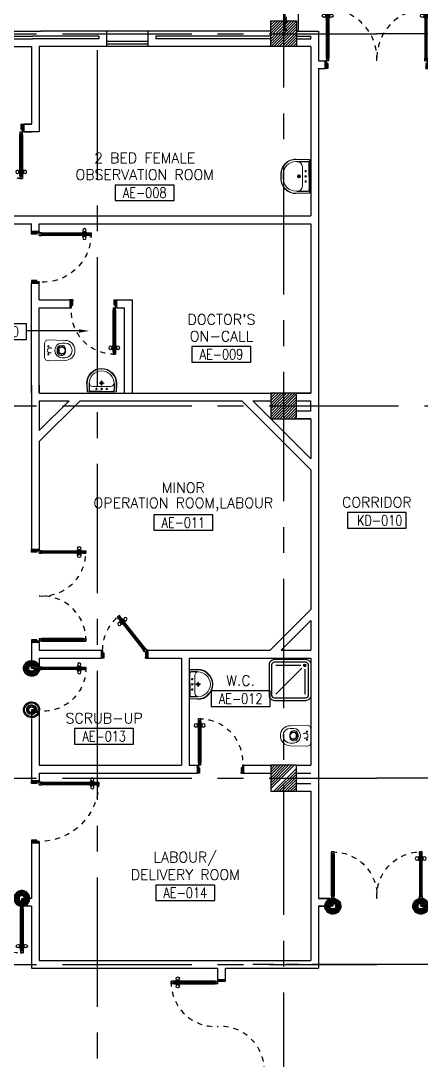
# Model space of a CAD drawing. Extents: x -0.4 to 93, y -13.2 to 77.1.
# Drawn here: x 15.55 to 23.29, y 44.72 to 64.82 of the extents above; entities that cross this region are included whole.
import ezdxf
from ezdxf.enums import TextEntityAlignment as Align

# ---------------------------------------------------------------- set-up
doc = ezdxf.new("R2010")
doc.units = 0
doc.header["$MEASUREMENT"] = 0
doc.header["$PDMODE"] = 3
doc.header["$PDSIZE"] = 0.1
for name, pattern in [('CENTER', [2, 1.25, -0.25, 0.25, -0.25]), ('CENTERX2', [4, 2.5, -0.5, 0.5, -0.5]), ('DASHED', [0.75, 0.5, -0.25]), ('HIDDEN', [0.375, 0.25, -0.125]), ('HIDDEN2', [0.1875, 0.125, -0.0625])]:
    doc.linetypes.add(name, pattern=pattern)
doc.layers.get('0').update_dxf_attribs({"linetype": 'CONTINUOUS'})
doc.layers.get('DEFPOINTS').update_dxf_attribs({"linetype": 'CONTINUOUS'})
for name, color, linetype in [('AX-DIM', 11, 'CONTINUOUS'), ('AXES', 11, 'CENTERX2'), ('AXES1', 11, 'CENTER'), ('COL', 11, 'CONTINUOUS'), ('DIM', 11, 'CONTINUOUS'), ('DOOR', 11, 'CONTINUOUS'), ('DOOR-DIM', 11, 'CONTINUOUS'), ('FIX', 11, 'CONTINUOUS'), ('HAT', 11, 'CONTINUOUS'), ('INSUL', 11, 'CONTINUOUS'), ('RM-BOX', 11, 'CONTINUOUS'), ('RM-IND', 11, 'CONTINUOUS'), ('RM-NAME', 11, 'CONTINUOUS'), ('RM-NO', 11, 'CONTINUOUS'), ('STR', 11, 'CONTINUOUS'), ('WALL', 11, 'CONTINUOUS'), ('WIN', 11, 'CONTINUOUS')]:
    doc.layers.add(name, color=color, linetype=linetype)
doc.styles.add('ROMANS', font='ROMANS.shx', dxfattribs={"width": 0.6})
doc.dimstyles.new('STANDARD in', dxfattribs={"dimtxt": 0.2, "dimasz": 0.1, "dimexe": 0.07, "dimexo": 0.05, "dimgap": 0.1, "dimtad": 1, "dimdec": 0, "dimlfac": 1000, "dimzin": 0, "dimdsep": 46, "dimtxsty": 'ROMANS', "dimblk": 'ARCHTICK', "dimcen": 0.05, "dimdle": 0.05, "dimclrd": 7, "dimclre": 7, "dimclrt": 2, "dimadec": 0, "dimazin": 0, "dimtfac": 1, "dimtdec": 0, "dimtmove": 2, "dimatfit": 3, "dimldrblk": 'ARCHTICK', "dimfxl": 0, "dimtolj": 1, "dimtzin": 0, "dimarcsym": 0})

# ---------------------------------------------------------------- blocks, each defined once
blk = doc.blocks.new('A$C272A55A0')
at = {"layer": 'DOOR', "color": 0, "linetype": 'ByBlock'}
for p, q in [((0, 900), (0, 1050)), ((50, 1050), (0, 1050)), ((50, 950), (50, 1050)), ((1750, 950), (1750, 1050)), ((1750, 1050), (1800, 1050)), ((1800, 1050), (1800, 900)), ((0, 900), (25, 900)), ((25, 950), (50, 950)), ((25, 900), (25, 950)), ((75, 900), (25, 900)), ((25, 850), (25, 900)), ((42, 850), (25, 850)), ((58, 870), (42, 870)), ((42, 870), (42, 850)), ((58, 850), (58, 870)), ((75, 850), (58, 850)), ((75, 900), (75, 850)), ((1725, 900), (1775, 900)), ((1725, 900), (1725, 850)), ((1725, 850), (1742, 850)), ((1742, 870), (1758, 870)), ((1742, 850), (1742, 870)), ((1775, 950), (1750, 950)), ((1758, 870), (1758, 850)), ((1758, 850), (1775, 850)), ((1775, 900), (1775, 950)), ((1800, 900), (1775, 900)), ((1775, 850), (1775, 900)), ((25, 50), (42, 50)), ((25, 50), (25, 0)), ((25, 0), (75, 0)), ((75, 0), (25, 0)), ((42, 50), (42, 30)), ((42, 30), (58, 30)), ((58, 50), (75, 50)), ((58, 50), (58, 30)), ((75, 50), (75, 0)), ((1718, 160), (1709, 160)), ((1709, 95), (1709, 160)), ((1718, 95), (1709, 95)), ((1725, 173), (1718, 173)), ((1718, 173), (1718, 83)), ((1718, 95), (1718, 160)), ((1725, 83), (1718, 83)), ((1742, 50), (1725, 50)), ((1725, 50), (1725, 0)), ((1775, 0), (1725, 0)), ((1725, 0), (1775, 0)), ((1742, 50), (1742, 30)), ((1758, 30), (1742, 30)), ((1775, 50), (1758, 50)), ((1758, 50), (1758, 30)), ((1775, 173), (1782, 173)), ((1775, 83), (1782, 83)), ((1775, 50), (1775, 0)), ((1782, 173), (1782, 83)), ((1782, 160), (1791, 160)), ((1782, 95), (1782, 160)), ((1782, 95), (1791, 95)), ((1791, 95), (1791, 160))]:
    blk.add_line(p, q, dxfattribs=at)
at = {"layer": 'DOOR', "color": 9, "linetype": 'ByBlock'}
for p, q in [((50, 1050), (0, 1010)), ((50, 1050), (0, 937)), ((50, 1050), (37, 950)), ((1750, 1050), (1800, 1010)), ((1750, 1050), (1800, 937)), ((1750, 1050), (1763, 950))]:
    blk.add_line(p, q, dxfattribs=at)
at = {"layer": 'DOOR', "linetype": 'ByBlock'}
for p, q in [((25, 850), (25, 50)), ((42, 850), (42, 50)), ((58, 850), (58, 50)), ((75, 50), (75, 850)), ((1725, 50), (1725, 850)), ((1742, 850), (1742, 50)), ((1758, 850), (1758, 50)), ((1775, 850), (1775, 50))]:
    blk.add_line(p, q, dxfattribs=at)
at = {"layer": 'DOOR', "color": 0, "linetype": 'ByBlock'}
for centre in [(1676, 128), (1824, 128)]:
    blk.add_circle(centre, 32.4, dxfattribs=at)
at = {"layer": 'DOOR', "color": 9, "linetype": 'ByBlock'}
for centre, radius, start, end in [((50, 1050), 54.4, 203.2074, 270), ((50, 1050), 34.4, 180, 270), ((50, 1050), 14.4, 180, 270), ((1750, 1050), 14.4, 270, 0), ((1750, 1050), 34.4, 270, 0), ((1750, 1050), 54.4, 270, 336.7926), ((50, 1050), 74.4, 227.7764, 270), ((50, 1050), 94.4, 238.0182, 270), ((50, 1050), 114, 244.0838, 257.3774), ((50, 1050), 134, 248.1598, 259.28), ((50, 1050), 154, 251.1053, 256.2858), ((1750, 1050), 74.4, 270, 312.2236), ((1750, 1050), 94.4, 270, 301.9818), ((1750, 1050), 114, 282.6226, 295.9162), ((1750, 1050), 134, 280.72, 291.8402), ((1750, 1050), 154, 283.7142, 288.8947)]:
    blk.add_arc(centre, radius, start, end, dxfattribs=at)
at = {"layer": 'DOOR', "linetype": 'HIDDEN', "ltscale": 0.5}
for centre, start, end in [((50, 851), 268.3174, 3.2965), ((1750, 851), 176.7035, 271.6826)]:
    blk.add_arc(centre, 851, start, end, dxfattribs=at)
at = {"layer": 'WALL', "linetype": 'ByBlock'}
blk.add_line((1800, 900), (1800, 1050), dxfattribs=at)
blk = doc.blocks.new('RM1')
at = {"layer": 'RM-BOX'}
blk.add_lwpolyline([(570, -200), (-570, -200), (-570, -500), (570, -500)], close=True, dxfattribs=at)
at = {"layer": 'RM-NAME', "style": 'ROMANS'}
for tag, p in [('ROOMNAME1', (0, 324)), ('ROOMNAME2', (0, 0))]:
    blk.add_attdef(tag, text='', height=200, dxfattribs=at).set_placement(p, align=Align.MIDDLE)
at = {"layer": 'RM-NO', "style": 'ROMANS', "width": 0.8}
blk.add_attdef('ROOMNO', text='', height=200, dxfattribs=at).set_placement((0, -350), align=Align.MIDDLE)
blk = doc.blocks.new('COL50')
at = {"layer": 'COL'}
blk.add_lwpolyline([(-250, 250), (-250, -250), (250, -250), (250, 250)], close=True, dxfattribs=at)
blk = doc.blocks.new('*X114')
at = {"color": 0}
for p, q in [((193089, 55150), (193540, 55601)), ((193089, 55203), (193487, 55601)), ((193089, 55256), (193434, 55601)), ((193089, 55309), (193381, 55601)), ((193089, 55362), (193328, 55601)), ((193089, 55415), (193275, 55601)), ((193089, 55468), (193222, 55601)), ((193089, 55521), (193169, 55601)), ((193089, 55574), (193116, 55601)), ((193146, 55101), (193589, 55544)), ((193199, 55101), (193589, 55491)), ((193252, 55101), (193589, 55438)), ((193305, 55101), (193589, 55385)), ((193358, 55101), (193589, 55332)), ((193411, 55101), (193589, 55278)), ((193464, 55101), (193589, 55225)), ((193517, 55101), (193589, 55172)), ((193570, 55101), (193589, 55119))]:
    blk.add_line(p, q, dxfattribs=at)
blk = doc.blocks.new('*X66')
at = {"color": 0}
for p, q in [((80579, 62336), (81044, 62801)), ((80579, 62389), (80991, 62801)), ((80579, 62442), (80938, 62801)), ((80579, 62495), (80885, 62801)), ((80579, 62548), (80832, 62801)), ((80579, 62601), (80779, 62801)), ((80579, 62654), (80726, 62801)), ((80579, 62707), (80673, 62801)), ((80579, 62760), (80620, 62801)), ((80597, 62301), (81079, 62783)), ((80650, 62301), (81079, 62730)), ((80703, 62301), (81079, 62677)), ((80756, 62301), (81079, 62624)), ((80810, 62301), (81079, 62571)), ((80863, 62301), (81079, 62518)), ((80916, 62301), (81079, 62465)), ((80969, 62301), (81079, 62412)), ((81022, 62301), (81079, 62359)), ((81075, 62301), (81079, 62306))]:
    blk.add_line(p, q, dxfattribs=at)
blk = doc.blocks.new('A$C010A25D0')
at = {"layer": 'DOOR', "color": 0, "linetype": 'ByBlock'}
for p, q in [((0, 2031), (0, 1981)), ((0, 1981), (0, 2031)), ((50, 2031), (0, 2031)), ((30, 2014), (30, 1998)), ((50, 2014), (30, 2014)), ((50, 2031), (50, 2014)), ((83, 2031), (83, 2038)), ((173, 2038), (83, 2038)), ((95, 2038), (95, 2047)), ((95, 2047), (160, 2047)), ((95, 2038), (160, 2038)), ((160, 2038), (160, 2047)), ((173, 2031), (173, 2038)), ((950, 2014), (950, 2031)), ((950, 2031), (1000, 2031)), ((970, 2014), (950, 2014)), ((970, 1998), (970, 2014)), ((1000, 2056), (1000, 2031)), ((1000, 2056), (1150, 2056)), ((1000, 1981), (1000, 2031)), ((1000, 2031), (1050, 2031)), ((1050, 2031), (1050, 2006)), ((1150, 2006), (1150, 2056)), ((50, 1981), (0, 1981)), ((50, 1998), (30, 1998)), ((50, 1998), (50, 1981)), ((83, 1981), (83, 1974)), ((173, 1974), (83, 1974)), ((95, 1974), (95, 1965)), ((95, 1974), (160, 1974)), ((95, 1965), (160, 1965)), ((160, 1974), (160, 1965)), ((173, 1981), (173, 1974)), ((950, 1981), (950, 1998)), ((950, 1998), (970, 1998)), ((1000, 1981), (950, 1981)), ((1050, 2006), (1150, 2006)), ((50, 131), (0, 131)), ((0, 131), (0, 81)), ((0, 81), (0, 131)), ((50, 81), (0, 81)), ((50, 114), (30, 114)), ((30, 98), (30, 114)), ((50, 98), (30, 98)), ((50, 114), (50, 131)), ((50, 81), (50, 98)), ((173, 138), (83, 138)), ((83, 131), (83, 138)), ((83, 81), (83, 74)), ((173, 74), (83, 74)), ((95, 147), (160, 147)), ((95, 138), (95, 147)), ((95, 138), (160, 138)), ((95, 74), (160, 74)), ((95, 74), (95, 65)), ((95, 65), (160, 65)), ((160, 138), (160, 147)), ((160, 74), (160, 65)), ((173, 131), (173, 138)), ((173, 81), (173, 74)), ((1000, 131), (950, 131)), ((950, 131), (950, 114)), ((950, 114), (970, 114)), ((970, 98), (950, 98)), ((950, 98), (950, 81)), ((950, 81), (1000, 81)), ((970, 114), (970, 98)), ((1000, 131), (1000, 81)), ((1000, 56), (1000, 81)), ((1000, 81), (1050, 81)), ((1000, 56), (1150, 56)), ((1050, 81), (1050, 106)), ((1050, 106), (1150, 106)), ((1150, 106), (1150, 56))]:
    blk.add_line(p, q, dxfattribs=at)
at = {"layer": 'DOOR', "linetype": 'ByBlock'}
for p, q in [((950, 2031), (50, 2031)), ((950, 2014), (50, 2014)), ((950, 1998), (50, 1998)), ((50, 1981), (950, 1981)), ((50, 131), (950, 131)), ((950, 114), (50, 114)), ((950, 98), (50, 98)), ((950, 81), (50, 81)), ((1150, 56), (1000, 56))]:
    blk.add_line(p, q, dxfattribs=at)
at = {"layer": 'DOOR', "color": 9, "linetype": 'ByBlock'}
for p, q in [((1150, 2006), (1037, 2056)), ((1150, 2006), (1050, 2019)), ((1150, 2006), (1110, 2056)), ((1150, 106), (1037, 56)), ((1150, 106), (1050, 93)), ((1150, 106), (1110, 56))]:
    blk.add_line(p, q, dxfattribs=at)
at = {"layer": 'DOOR', "color": 0, "linetype": 'ByBlock'}
for centre in [(128, 2079), (128, 1932), (128, 179), (128, 32)]:
    blk.add_circle(centre, 32.4, dxfattribs=at)
at = {"layer": 'DOOR', "linetype": 'HIDDEN', "ltscale": 0.5}
for centre, start, end in [((951, 2006), 178.494, 272.9568), ((951, 106), 87.0432, 181.506)]:
    blk.add_arc(centre, 951, start, end, dxfattribs=at)
at = {"layer": 'DOOR', "color": 9, "linetype": 'ByBlock'}
for centre, radius, start, end in [((1150, 2006), 154, 161.1053, 166.2858), ((1150, 2006), 134, 158.1598, 169.28), ((1150, 2006), 114, 154.0838, 167.3774), ((1150, 2006), 94.4, 148.0182, 180), ((1150, 2006), 74.4, 137.7764, 180), ((1150, 2006), 54.4, 113.2074, 180), ((1150, 2006), 34.4, 90, 180), ((1150, 2006), 14.4, 90, 180), ((1150, 106), 154, 193.7142, 198.8947), ((1150, 106), 134, 190.72, 201.8402), ((1150, 106), 114, 192.6226, 205.9162), ((1150, 106), 94.4, 180, 211.9818), ((1150, 106), 74.4, 180, 222.2236), ((1150, 106), 54.4, 180, 246.7926), ((1150, 106), 34.4, 180, 270), ((1150, 106), 14.4, 180, 270)]:
    blk.add_arc(centre, radius, start, end, dxfattribs=at)
at = {"layer": 'WALL'}
blk.add_line((1000, 56), (1150, 56), dxfattribs=at)
blk = doc.blocks.new('*X65')
at = {"color": 0}
for p, q in [((80579, 69548), (81032, 70001)), ((80579, 69601), (80979, 70001)), ((80579, 69654), (80926, 70001)), ((80579, 69707), (80873, 70001)), ((80579, 69760), (80820, 70001)), ((80579, 69814), (80767, 70001)), ((80579, 69867), (80714, 70001)), ((80579, 69920), (80661, 70001)), ((80579, 69973), (80608, 70001)), ((80585, 69501), (81079, 69995)), ((80638, 69501), (81079, 69942)), ((80691, 69501), (81079, 69889)), ((80744, 69501), (81079, 69836)), ((80797, 69501), (81079, 69783)), ((80850, 69501), (81079, 69730)), ((80903, 69501), (81079, 69677)), ((80956, 69501), (81079, 69624)), ((81009, 69501), (81079, 69571)), ((81062, 69501), (81079, 69518))]:
    blk.add_line(p, q, dxfattribs=at)
blk = doc.blocks.new('_ARCHTICK')
at = {"color": 0, "linetype": 'ByBlock', "const_width": 0.15}
blk.add_lwpolyline([(-0.5, -0.5), (0.5, 0.5)], dxfattribs=at)
blk = doc.blocks.new('*D186')
at = {"layer": 'AX-DIM', "color": 7, "lineweight": -2}
for p, q in [((6.23, 73.473), (6.23, 76.025)), ((80.92, 63.827), (80.92, 76.025)), ((6.18, 75.955), (80.97, 75.955))]:
    blk.add_line(p, q, dxfattribs=at)
at = {"layer": 'DEFPOINTS', "color": 0}
for p in [(80.92, 75.955), (6.23, 73.423), (80.92, 63.777)]:
    blk.add_point(p, dxfattribs=at)
at = {"layer": 'AX-DIM', "color": 7, "lineweight": -2, "xscale": 0.1, "yscale": 0.1, "zscale": 0.1, "rotation": 180}
blk.add_blockref('_ARCHTICK', (6.23, 75.955), dxfattribs=at)
at = {"layer": 'AX-DIM', "color": 7, "lineweight": -2, "xscale": 0.1, "yscale": 0.1, "zscale": 0.1}
blk.add_blockref('_ARCHTICK', (80.92, 75.955), dxfattribs=at)
at = {"layer": 'AX-DIM', "color": 2, "insert": (43.575, 76.155), "char_height": 0.2, "attachment_point": 5, "style": 'ROMANS'}
blk.add_mtext('\\A1;74690', dxfattribs=at)
blk = doc.blocks.new('A$C24ED45A6')
at = {"layer": 'DOOR', "color": 0, "linetype": 'ByBlock'}
for p, q in [((909, 1055), (909, 990)), ((918, 1055), (909, 1055)), ((918, 978), (918, 1068)), ((925, 1068), (918, 1068)), ((918, 1055), (918, 990)), ((925, 1100), (925, 1150)), ((925, 1150), (975, 1150)), ((975, 1150), (925, 1150)), ((942, 1100), (925, 1100)), ((942, 1100), (942, 1120)), ((958, 1120), (942, 1120)), ((958, 1100), (958, 1120)), ((975, 1100), (958, 1100)), ((975, 1100), (975, 1150)), ((975, 1068), (982, 1068)), ((982, 978), (982, 1068)), ((982, 1055), (982, 990)), ((982, 1055), (991, 1055)), ((991, 1055), (991, 990)), ((918, 990), (909, 990)), ((925, 978), (918, 978)), ((975, 978), (982, 978)), ((982, 990), (991, 990)), ((0, 0), (0, 150)), ((0, 150), (25, 150)), ((50, 0), (0, 0)), ((25, 150), (25, 100)), ((25, 100), (50, 100)), ((50, 100), (50, 0)), ((925, 150), (925, 200)), ((925, 200), (942, 200)), ((925, 150), (975, 150)), ((942, 200), (942, 180)), ((942, 180), (958, 180)), ((975, 100), (950, 100)), ((950, 100), (950, 0)), ((958, 180), (958, 200)), ((958, 200), (975, 200)), ((975, 200), (975, 150)), ((1000, 150), (975, 150)), ((975, 150), (975, 100)), ((1000, 150), (1000, 0)), ((950, 0), (1000, 0))]:
    blk.add_line(p, q, dxfattribs=at)
at = {"layer": 'DOOR', "linetype": 'ByBlock'}
for p, q in [((925, 1100), (925, 200)), ((942, 200), (942, 1100)), ((958, 200), (958, 1100)), ((975, 200), (975, 1100))]:
    blk.add_line(p, q, dxfattribs=at)
at = {"layer": 'DOOR', "color": 9, "linetype": 'ByBlock'}
for p, q in [((50, 0), (0, 114)), ((50, 0), (0, 40)), ((50, 0), (37, 100)), ((950, 0), (1000, 114)), ((950, 0), (963, 100)), ((950, 0), (1000, 40))]:
    blk.add_line(p, q, dxfattribs=at)
at = {"layer": 'DOOR', "color": 0, "linetype": 'ByBlock'}
for centre in [(876, 1023), (1024, 1023)]:
    blk.add_circle(centre, 32.4, dxfattribs=at)
at = {"layer": 'DOOR', "linetype": 'HIDDEN', "ltscale": 0.5}
blk.add_arc((950, 222), 928, 88.456, 184.4816, dxfattribs=at)
at = {"layer": 'DOOR', "color": 9, "linetype": 'ByBlock'}
for centre, radius, start, end in [((50, 0), 154, 103.7142, 108.8947), ((50, 0), 134, 100.72, 111.8402), ((50, 0), 114, 102.6226, 115.9162), ((50, 0), 94.4, 90, 121.9818), ((50, 0), 74.4, 90, 132.2236), ((50, 0), 54.4, 90, 156.7926), ((50, 0), 34.4, 90, 180), ((50, 0), 14.4, 90, 180), ((950, 0), 94.4, 58.0182, 90), ((950, 0), 74.4, 47.7764, 90), ((950, 0), 54.4, 23.2074, 90), ((950, 0), 34.4, 0, 90), ((950, 0), 14.4, 0, 90), ((950, 0), 134, 68.1598, 79.28), ((950, 0), 114, 64.0838, 77.3774), ((950, 0), 154, 71.1053, 76.2858)]:
    blk.add_arc(centre, radius, start, end, dxfattribs=at)
at = {"layer": 'WALL'}
blk.add_line((1000, 0), (1000, 150), dxfattribs=at)
blk = doc.blocks.new('DOOR90')
at = {"layer": 'DOOR', "color": 7, "linetype": 'ByBlock'}
for p, q in [((-150, 0), (0, 0)), ((-150, 0), (-150, -25)), ((0, -50), (-114, 0)), ((0, -50), (-40, 0)), ((0, -50), (0, 0)), ((-1000, -25), (-1050, -25)), ((-1050, -75), (-1050, -25)), ((-1050, -25), (-1050, -75)), ((-1000, -75), (-1050, -75)), ((-1000, -42), (-1020, -42)), ((-1020, -42), (-1020, -58)), ((-1000, -58), (-1020, -58)), ((-1000, -25), (-1000, -42)), ((-1000, -58), (-1000, -75)), ((-878, -18), (-968, -18)), ((-968, -25), (-968, -18)), ((-968, -75), (-968, -82)), ((-878, -82), (-968, -82)), ((-955, -9), (-890, -9)), ((-955, -18), (-955, -9)), ((-955, -18), (-890, -18)), ((-955, -82), (-890, -82)), ((-955, -82), (-955, -91)), ((-955, -91), (-890, -91)), ((-890, -18), (-890, -9)), ((-890, -82), (-890, -91)), ((-878, -25), (-878, -18)), ((-878, -75), (-878, -82)), ((-200, -25), (-150, -25)), ((-200, -42), (-200, -25)), ((-180, -42), (-200, -42)), ((-200, -58), (-180, -58)), ((-200, -75), (-200, -58)), ((-150, -75), (-200, -75)), ((-180, -58), (-180, -42)), ((-150, -25), (-100, -25)), ((-150, -75), (-150, -25)), ((-100, -25), (-100, -50)), ((0, -50), (-100, -37)), ((-100, -50), (0, -50)), ((-150, -875), (-100, -875)), ((-150, -900), (-150, -875)), ((-150, -900), (0, -900)), ((0, -900), (-150, -900)), ((0, -850), (-114, -900)), ((-100, -875), (-100, -850)), ((0, -850), (-100, -863)), ((-100, -850), (0, -850)), ((0, -850), (-40, -900)), ((0, -850), (0, -900))]:
    blk.add_line(p, q, dxfattribs=at)
at = {"layer": 'DOOR', "linetype": 'ByBlock'}
for p, q in [((-200, -25), (-1000, -25)), ((-200, -42), (-1000, -42)), ((-200, -58), (-1000, -58)), ((-1000, -75), (-200, -75))]:
    blk.add_line(p, q, dxfattribs=at)
at = {"layer": 'DOOR', "color": 7, "linetype": 'ByBlock'}
for centre in [(-923, 24), (-923, -124)]:
    blk.add_circle(centre, 32.4, dxfattribs=at)
for centre, radius, start, end in [((0, -50), 154, 161.1053, 166.2858), ((0, -50), 94.4, 148.0182, 180), ((0, -50), 134, 158.1598, 169.28), ((0, -50), 114, 154.0838, 167.3774), ((0, -50), 74.4, 137.7764, 180), ((0, -50), 54.4, 113.2074, 180), ((0, -50), 34.4, 90, 180), ((0, -50), 14.4, 90, 180), ((0, -850), 154, 193.7142, 198.8947), ((0, -850), 134, 190.72, 201.8402), ((0, -850), 94.4, 180, 211.9818), ((0, -850), 74.4, 180, 222.2236), ((0, -850), 54.4, 180, 246.7926), ((0, -850), 34.4, 180, 270), ((0, -850), 14.4, 180, 270)]:
    blk.add_arc(centre, radius, start, end, dxfattribs=at)
at = {"layer": 'DOOR', "linetype": 'HIDDEN', "ltscale": 0.5}
blk.add_arc((-222, -50), 828, 178.2701, 275.003, dxfattribs=at)
blk = doc.blocks.new('LAV1')
at = {"layer": 'FIX', "linetype": 'ByBlock', "ltscale": 0.3}
for p, q in [((-287, 210), (-280, 50)), ((-240, 210), (-240, 85)), ((240, 210), (240, 85)), ((287, 210), (280, 50)), ((0, 60), (-215, 60)), ((0, 60), (215, 60))]:
    blk.add_line(p, q, dxfattribs=at)
at = {"layer": 'FIX', "linetype": 'Continuous', "lineweight": 20}
for p, q in [((-280, 210), (-280, 50)), ((280, 210), (280, 50)), ((0, 50), (-280, 50)), ((0, 50), (-247, 50)), ((0, 155), (-170, 155)), ((0, 155), (170, 155)), ((0, 50), (280, 50)), ((0, 50), (247, 50))]:
    blk.add_line(p, q, dxfattribs=at)
at = {"layer": 'FIX', "linetype": 'DASHED', "lineweight": 20, "ltscale": 0.05}
for p, q in [((50, 220), (-50, 220)), ((0, 170), (0, 270)), ((0, 170), (0, 270))]:
    blk.add_line(p, q, dxfattribs=at)
at = {"layer": 'FIX', "lineweight": 20}
for p, q in [((16, 107), (-15, 107)), ((0, 92), (0, 123))]:
    blk.add_line(p, q, dxfattribs=at)
for centre, radius in [((0, 220), 29.5), ((0, 220), 22.5), ((0, 107), 15.5)]:
    blk.add_circle(centre, radius, dxfattribs=at)
at = {"layer": 'FIX', "linetype": 'HIDDEN', "lineweight": 20, "ltscale": 0.05}
for centre in [(-100, 107), (100, 107)]:
    blk.add_circle(centre, 12.4, dxfattribs=at)
at = {"layer": 'FIX', "linetype": 'ByBlock', "ltscale": 0.3}
for centre, radius, start, end in [((5, 212), 292, 90.9964, 180.3903), ((-5, 212), 292, 359.6097, 89.0036), ((-215, 85), 25, 180, 270), ((215, 85), 25, 270, 0)]:
    blk.add_arc(centre, radius, start, end, dxfattribs=at)
at = {"layer": 'FIX', "linetype": 'Continuous', "lineweight": 20}
for centre, radius, start, end in [((5, 212), 285, 91.0202, 180.4), ((5, 212), 245, 91.1813, 180.4657), ((-5, 212), 285, 359.6, 88.9798), ((-5, 212), 245, 359.5343, 88.8187), ((-170, 225), 70, 180, 270), ((170, 225), 70, 270, 0)]:
    blk.add_arc(centre, radius, start, end, dxfattribs=at)
blk = doc.blocks.new('WC1')
at = {"layer": 'FIX', "lineweight": 20}
for p, q in [((35, 204), (-293, 194)), ((-482, 5), (-482, -5)), ((-429, 5), (-429, -5)), ((-289, 24), (-295, 0)), ((-295, 0), (-289, -24)), ((-230, 141), (-293, 141)), ((-150, 76), (-245, 60)), ((-94, 5), (-94, -5)), ((108, 0), (108, 131)), ((108, -131), (108, 0)), ((-293, -141), (-230, -141)), ((-293, -194), (35, -204)), ((-245, -60), (-150, -76)), ((32, -204), (35, -204))]:
    blk.add_line(p, q, dxfattribs=at)
at = {"layer": 'FIX', "linetype": 'Continuous', "lineweight": 20}
blk.add_line((-175, -47), (-175, 45), dxfattribs=at)
at = {"layer": 'FIX', "linetype": 'HIDDEN2', "lineweight": 20, "ltscale": 0.3}
blk.add_circle((0, 0), 49.8, dxfattribs=at)
at = {"layer": 'FIX', "linetype": 'HIDDEN', "lineweight": 20, "ltscale": 0.05}
for centre in [(32, 78), (32, -77)]:
    blk.add_circle(centre, 11.6, dxfattribs=at)
at = {"layer": 'FIX', "lineweight": 20}
for centre, radius, start, end in [((35, 131), 73, 360, 90), ((-293, 5), 189, 90, 180), ((-293, 5), 136, 90, 180), ((-228, -7), 68.2, 128.9242, 152.8468), ((-219, -18), 82, 108.496, 128.9242), ((-230, 5), 136, 360, 90), ((-293, -5), 189, 180, 270), ((-293, -5), 136, 180, 270), ((-228, 7), 68.2, 207.1532, 231.0758), ((-219, 18), 82, 231.0758, 251.504), ((-230, -5), 136, 270, 0), ((35, -131), 73, 270, 0)]:
    blk.add_arc(centre, radius, start, end, dxfattribs=at)
at = {"layer": 'FIX', "linetype": 'Continuous', "lineweight": 20}
for centre, start, end in [((-198, 46), 357.6662, 91.6121), ((-197, -46), 268.3879, 2.3338)]:
    blk.add_arc(centre, 22.3, start, end, dxfattribs=at)
blk = doc.blocks.new('LAV-003')
at = {"layer": 'FIX', "linetype": 'ByBlock'}
blk.add_line((-328, -25), (328, -25), dxfattribs=at)
at = {"layer": 'FIX', "linetype": 'Continuous', "lineweight": 20}
for p, q in [((-328, -285), (-328, -25)), ((0, -165), (-187, -165)), ((0, -165), (187, -165)), ((328, -285), (328, -25)), ((-288, -285), (-288, -265)), ((287, -285), (287, -265)), ((0, -535), (-38, -535)), ((0, -575), (-38, -575)), ((0, -535), (38, -535)), ((0, -575), (38, -575))]:
    blk.add_line(p, q, dxfattribs=at)
at = {"layer": 'FIX', "linetype": 'ByBlock', "ltscale": 0.3}
for p, q in [((-288, -265), (-288, -60)), ((0, -35), (-262, -35)), ((0, -35), (262, -35)), ((287, -265), (287, -60))]:
    blk.add_line(p, q, dxfattribs=at)
at = {"layer": 'FIX', "lineweight": 20}
for p, q in [((-16, -101), (15, -101)), ((0, -85), (0, -116))]:
    blk.add_line(p, q, dxfattribs=at)
at = {"layer": 'FIX', "linetype": 'DASHED', "lineweight": 20, "ltscale": 0.04}
for p, q in [((0, -194), (0, -266)), ((-36, -230), (37, -230))]:
    blk.add_line(p, q, dxfattribs=at)
at = {"layer": 'FIX', "linetype": 'Continuous', "lineweight": 20}
blk.add_lwpolyline([(295, -25), (0, -25), (-328, -25), (-334, -285, 0.414214), (-38, -582), (0, -582), (38, -582, 0.414214), (334, -285), (328, -25), (0, -25)], format="xyb", dxfattribs=at)
at = {"layer": 'FIX', "linetype": 'HIDDEN', "lineweight": 20, "ltscale": 0.05}
for centre in [(-100, -101), (100, -101)]:
    blk.add_circle(centre, 12.4, dxfattribs=at)
at = {"layer": 'FIX', "lineweight": 20}
for centre, radius in [((0, -230), 29.5), ((0, -101), 15.5), ((0, -230), 22.5)]:
    blk.add_circle(centre, radius, dxfattribs=at)
at = {"layer": 'FIX', "linetype": 'ByBlock', "ltscale": 0.3}
for centre, start, end in [((-262, -60), 90, 180), ((262, -60), 0, 90)]:
    blk.add_arc(centre, 25, start, end, dxfattribs=at)
at = {"layer": 'FIX', "linetype": 'Continuous', "lineweight": 20}
for centre, radius, start, end in [((-187, -265), 100, 90, 180), ((187, -265), 100, 0, 90), ((-38, -285), 290, 180, 270), ((-38, -285), 250, 180, 270), ((38, -285), 290, 270, 0), ((38, -285), 250, 270, 0)]:
    blk.add_arc(centre, radius, start, end, dxfattribs=at)
blk = doc.blocks.new('DOOR100')
at = {"layer": 'DOOR', "color": 7, "linetype": 'ByBlock'}
for p, q in [((-82, 1128), (-82, 1218)), ((-75, 1218), (-82, 1218)), ((-75, 1250), (-75, 1300)), ((-75, 1300), (-25, 1300)), ((-25, 1300), (-75, 1300)), ((-58, 1250), (-75, 1250)), ((-58, 1250), (-58, 1270)), ((-42, 1270), (-58, 1270)), ((-42, 1250), (-42, 1270)), ((-25, 1250), (-42, 1250)), ((-25, 1250), (-25, 1300)), ((-25, 1218), (-18, 1218)), ((-18, 1128), (-18, 1218)), ((-91, 1205), (-91, 1140)), ((-82, 1205), (-91, 1205)), ((-82, 1140), (-91, 1140)), ((-82, 1205), (-82, 1140)), ((-75, 1128), (-82, 1128)), ((-25, 1128), (-18, 1128)), ((-18, 1205), (-18, 1140)), ((-18, 1205), (-9, 1205)), ((-18, 1140), (-9, 1140)), ((-9, 1205), (-9, 1140)), ((-1200, 0), (-1200, 150)), ((-1200, 150), (-1175, 150)), ((-1200, 150), (-1200, 0)), ((-1150, 0), (-1200, 114)), ((-1150, 0), (-1200, 40)), ((-1150, 0), (-1200, 0)), ((-1175, 150), (-1175, 100)), ((-1175, 100), (-1150, 100)), ((-1150, 0), (-1163, 100)), ((-1150, 100), (-1150, 0)), ((-75, 200), (-58, 200)), ((-75, 150), (-75, 200)), ((-75, 150), (-25, 150)), ((-58, 200), (-58, 180)), ((-58, 180), (-42, 180)), ((-50, 0), (0, 114)), ((-50, 100), (-50, 0)), ((-50, 0), (-37, 100)), ((-25, 100), (-50, 100)), ((-50, 0), (0, 40)), ((-50, 0), (0, 0)), ((-42, 200), (-25, 200)), ((-42, 180), (-42, 200)), ((-25, 200), (-25, 150)), ((0, 150), (-25, 150)), ((-25, 150), (-25, 100)), ((0, 0), (0, 150)), ((0, 150), (0, 0))]:
    blk.add_line(p, q, dxfattribs=at)
at = {"layer": 'DOOR', "linetype": 'ByBlock'}
for p, q in [((-75, 1250), (-75, 200)), ((-58, 200), (-58, 1250)), ((-42, 200), (-42, 1250)), ((-25, 200), (-25, 1250))]:
    blk.add_line(p, q, dxfattribs=at)
at = {"layer": 'DOOR', "color": 7, "linetype": 'ByBlock'}
for centre in [(-124, 1173), (24, 1173)]:
    blk.add_circle(centre, 32.4, dxfattribs=at)
at = {"layer": 'DOOR', "linetype": 'HIDDEN', "ltscale": 0.5}
blk.add_arc((-25, 150), 1150, 90, 180, dxfattribs=at)
at = {"layer": 'DOOR', "color": 7, "linetype": 'ByBlock'}
for centre, radius, start, end in [((-1150, 0), 154, 103.7142, 108.8947), ((-1150, 0), 134, 100.72, 111.8402), ((-1150, 0), 94.4, 90, 121.9818), ((-1150, 0), 74.4, 90, 132.2236), ((-1150, 0), 54.4, 90, 156.7926), ((-1150, 0), 34.4, 90, 180), ((-1150, 0), 14.4, 90, 180), ((-50, 0), 94.4, 58.0182, 90), ((-50, 0), 74.4, 47.7764, 90), ((-50, 0), 54.4, 23.2074, 90), ((-50, 0), 34.4, 0, 90), ((-50, 0), 14.4, 0, 90), ((-50, 0), 134, 68.1598, 79.28), ((-50, 0), 114, 64.0838, 77.3774), ((-50, 0), 154, 71.1053, 76.2858)]:
    blk.add_arc(centre, radius, start, end, dxfattribs=at)
blk = doc.blocks.new('DOOR90C')
at = {"layer": 'DOOR', "color": 7, "linetype": 'ByBlock'}
for p, q in [((150, 900), (0, 900)), ((0, 900), (0, 875)), ((0, 875), (50, 875)), ((150, 850), (36, 900)), ((50, 875), (50, 850)), ((150, 850), (50, 863)), ((50, 850), (150, 850)), ((150, 850), (110, 900)), ((150, 850), (150, 900)), ((-641, 591), (-672, 552)), ((-672, 552), (-641, 591)), ((-633, 521), (-672, 552)), ((-602, 560), (-641, 591)), ((-638, 546), (-628, 559)), ((-622, 534), (-638, 546)), ((-633, 521), (-622, 534)), ((-613, 547), (-628, 559)), ((-613, 547), (-602, 560)), ((-607, 501), (-612, 495)), ((-541, 440), (-612, 495)), ((-602, 487), (-607, 480)), ((-607, 480), (-556, 440)), ((-602, 487), (-551, 447)), ((-577, 540), (-572, 546)), ((-501, 490), (-572, 546)), ((-562, 538), (-557, 545)), ((-562, 538), (-511, 498)), ((-557, 545), (-506, 505)), ((-551, 447), (-556, 440)), ((-537, 445), (-541, 440)), ((-511, 498), (-506, 505)), ((-506, 485), (-501, 490)), ((-29, 69), (-39, 56)), ((-39, 56), (0, 25)), ((-13, 57), (-29, 69)), ((-9, 95), (-19, 82)), ((-19, 82), (-3, 69)), ((-3, 69), (-13, 57)), ((31, 64), (-9, 95)), ((31, 64), (0, 25)), ((0, 0), (0, 25)), ((0, 25), (50, 25)), ((150, 50), (36, 0)), ((50, 50), (150, 50)), ((150, 50), (50, 37)), ((50, 25), (50, 50)), ((150, 50), (110, 0)), ((150, 50), (150, 0))]:
    blk.add_line(p, q, dxfattribs=at)
at = {"layer": 'DOOR', "linetype": 'ByBlock'}
for p, q in [((-641, 591), (-9, 95)), ((-39, 56), (-633, 521)), ((-29, 69), (-622, 534)), ((-19, 82), (-613, 547))]:
    blk.add_line(p, q, dxfattribs=at)
at = {"layer": 'DOOR', "color": 7, "linetype": 'ByBlock'}
for centre in [(-602, 435), (-511, 551)]:
    blk.add_circle(centre, 32.4, dxfattribs=at)
at = {"layer": 'DOOR', "linetype": 'HIDDEN', "ltscale": 0.5}
blk.add_arc((2, 7), 868, 90.1618, 137.7823, dxfattribs=at)
at = {"layer": 'DOOR', "color": 7, "linetype": 'ByBlock'}
for centre, radius, start, end in [((150, 850), 154, 161.1053, 166.2858), ((150, 850), 134, 158.1598, 169.28), ((150, 850), 94.4, 148.0182, 180), ((150, 850), 74.4, 137.7764, 180), ((150, 850), 54.4, 113.2074, 180), ((150, 850), 34.4, 90, 180), ((150, 850), 14.4, 90, 180), ((150, 50), 134, 190.72, 201.8402), ((150, 50), 114, 192.6226, 205.9162), ((150, 50), 94.4, 180, 211.9818), ((150, 50), 74.4, 180, 222.2236), ((150, 50), 54.4, 180, 246.7926), ((150, 50), 34.4, 180, 270), ((150, 50), 14.4, 180, 270)]:
    blk.add_arc(centre, radius, start, end, dxfattribs=at)
blk = doc.blocks.new('fe-door')
at = {"layer": 'DOOR', "color": 0, "linetype": 'ByBlock'}
for p, q in [((-900, 1775), (-900, 1725)), ((-900, 1725), (-900, 1775)), ((-850, 1775), (-900, 1775)), ((-850, 1725), (-900, 1725)), ((-870, 1758), (-870, 1742)), ((-850, 1758), (-870, 1758)), ((-850, 1742), (-870, 1742)), ((-850, 1775), (-850, 1758)), ((-850, 1742), (-850, 1725)), ((-818, 1775), (-818, 1782)), ((-728, 1782), (-818, 1782)), ((-818, 1725), (-818, 1718)), ((-728, 1718), (-818, 1718)), ((-805, 1782), (-805, 1791)), ((-805, 1791), (-740, 1791)), ((-805, 1782), (-740, 1782)), ((-805, 1718), (-805, 1709)), ((-805, 1718), (-740, 1718)), ((-805, 1709), (-740, 1709)), ((-740, 1782), (-740, 1791)), ((-740, 1718), (-740, 1709)), ((-728, 1775), (-728, 1782)), ((-728, 1725), (-728, 1718)), ((-50, 1758), (-50, 1775)), ((-50, 1775), (0, 1775)), ((-30, 1758), (-50, 1758)), ((-50, 1725), (-50, 1742)), ((-50, 1742), (-30, 1742)), ((0, 1725), (-50, 1725)), ((-30, 1742), (-30, 1758)), ((150, 1800), (0, 1800)), ((0, 1800), (0, 1775)), ((0, 1725), (0, 1775)), ((0, 1775), (150, 1775)), ((150, 1775), (150, 1800)), ((0, 75), (0, 25)), ((0, 75), (50, 75)), ((0, 0), (0, 25)), ((0, 25), (50, 25)), ((150, 25), (0, 25)), ((0, 0), (150, 0)), ((30, 58), (30, 42)), ((50, 58), (30, 58)), ((30, 42), (50, 42)), ((50, 75), (50, 58)), ((50, 42), (50, 25)), ((150, 25), (150, 0)), ((850, 58), (850, 75)), ((850, 75), (900, 75)), ((850, 58), (870, 58)), ((850, 25), (850, 42)), ((850, 42), (870, 42)), ((850, 25), (900, 25)), ((870, 42), (870, 58)), ((900, 25), (900, 75)), ((900, 75), (900, 25))]:
    blk.add_line(p, q, dxfattribs=at)
at = {"layer": 'DOOR', "linetype": 'ByBlock'}
for p, q in [((-50, 1775), (-850, 1775)), ((-50, 1758), (-850, 1758)), ((-50, 1742), (-850, 1742)), ((-850, 1725), (-50, 1725)), ((850, 75), (50, 75)), ((50, 58), (850, 58)), ((50, 42), (850, 42)), ((50, 25), (850, 25))]:
    blk.add_line(p, q, dxfattribs=at)
at = {"layer": 'DOOR', "color": 0, "linetype": 'ByBlock'}
for centre in [(-773, 1824), (-773, 1676)]:
    blk.add_circle(centre, 32.4, dxfattribs=at)
at = {"layer": 'DOOR', "linetype": 'HIDDEN', "ltscale": 0.5}
for centre, start, end in [((-49, 1750), 178.3174, 273.2965), ((49, 50), 358.3174, 93.2965)]:
    blk.add_arc(centre, 851, start, end, dxfattribs=at)
at = {"layer": 'WALL'}
for p, q in [((0, 1800), (150, 1800)), ((0, 0), (150, 0))]:
    blk.add_line(p, q, dxfattribs=at)
at = {"layer": 'WALL', "linetype": 'ByBlock'}
blk.add_line((0, 1800), (150, 1800), dxfattribs=at)

msp = doc.modelspace()

# ---------------------------------------------------------------- linework, layer by layer
at = {"layer": 'AXES'}
for p, q in [((20.6295, -12.4715), (20.6295, 76.4248)), ((0.35, 64.57), (22.4295, 64.57)), ((92.2523, 64.57), (22.4295, 64.57)), ((17.0295, 5.75), (17.0295, 64.32)), ((0.35, 57.37), (92.2481, 57.37)), ((0.35, 50.17), (22.4295, 50.17)), ((92.2523, 50.17), (22.4295, 50.17)), ((0.35, 46.57), (22.4295, 46.57)), ((80.6695, 46.57), (22.4295, 46.57))]:
    msp.add_line(p, q, dxfattribs=at)
at = {"layer": 'AXES1'}
msp.add_line((22.4295, 46.57), (20.0295, 46.57), dxfattribs=at)
at = {"layer": 'COL'}
for p, q in [((20.3795, 57.62), (20.3795, 57.12)), ((20.8795, 57.62), (20.3795, 57.62)), ((20.8795, 57.12), (20.8795, 57.62)), ((20.3795, 57.12), (20.8795, 57.12))]:
    msp.add_line(p, q, dxfattribs=at)
msp.add_lwpolyline([(20.3795, 64.32), (20.3795, 64.82), (20.8795, 64.82), (20.8795, 64.32)], close=True, dxfattribs=at)
at = {"layer": 'FIX'}
for p, q in [((20.9599, 52.3523), (20.4775, 52.3523)), ((20.9818, 52.2993), (20.4775, 51.795)), ((21.0349, 52.2773), (21.0349, 51.795))]:
    msp.add_line(p, q, dxfattribs=at)
for points in [[(21.0525, 51.67), (20.4525, 51.67, -0.4142136), (20.3525, 51.77), (20.3525, 52.37, -0.4142136), (20.4525, 52.47), (21.0525, 52.47, -0.4142136), (21.1525, 52.37), (21.1525, 51.77, -0.4142136)], [(21.0525, 51.72), (20.4525, 51.72, -0.4142136), (20.4025, 51.77), (20.4025, 52.37, -0.4142136), (20.4525, 52.42), (21.0525, 52.42, -0.4142136), (21.1025, 52.37), (21.1025, 51.77, -0.4142136)]]:
    msp.add_lwpolyline(points, format="xyb", close=True, dxfattribs=at)
for radius in [0.025, 0.015]:
    msp.add_circle((21.0349, 52.3523), radius, dxfattribs=at)
at = {"layer": 'INSUL'}
for p, q in [((13.6795, 64.52), (15.7795, 64.52)), ((13.6795, 64.47), (15.7795, 64.47)), ((17.0545, 64.52), (15.7795, 64.52)), ((17.0545, 64.47), (15.7795, 64.47)), ((17.0545, 64.52), (17.0545, 64.47)), ((20.3795, 64.52), (18.1545, 64.52)), ((18.1545, 64.52), (18.1545, 64.47)), ((20.3795, 64.47), (18.1545, 64.47)), ((20.8795, 64.52), (21.1545, 64.52)), ((20.8795, 64.52), (21.1545, 64.52)), ((20.8795, 64.52), (21.1545, 64.52)), ((20.8795, 64.47), (21.1545, 64.47)), ((20.8795, 64.47), (21.1545, 64.47)), ((20.8795, 64.47), (21.1545, 64.47)), ((21.1545, 64.47), (21.1545, 64.52)), ((21.1545, 64.47), (21.1545, 64.52)), ((21.1545, 64.47), (21.1545, 64.52)), ((21.1545, 64.47), (21.1545, 64.52))]:
    msp.add_line(p, q, dxfattribs=at)
at = {"layer": 'RM-IND'}
msp.add_line((16.6716, 58.8213), (15.6567, 58.8213), dxfattribs=at)
msp.add_solid([(16.6716, 58.788), (16.6716, 58.8547), (16.8716, 58.8213)], dxfattribs=at)
at = {"layer": 'STR'}
for p, q in [((20.6495, 67.84), (20.6495, 64.62)), ((20.9095, 67.84), (20.9095, 64.62))]:
    msp.add_line(p, q, dxfattribs=at)
at = {"layer": 'STR', "linetype": 'HIDDEN2'}
msp.add_line((20.6795, 67.82), (20.6795, 64.62), dxfattribs=at)
at = {"layer": 'WALL'}
for p, q in [((13.6795, 64.62), (15.9295, 64.62)), ((17.2045, 64.62), (15.9295, 64.62)), ((17.2045, 64.62), (17.2045, 64.32)), ((17.2045, 64.62), (17.2045, 64.32)), ((20.3795, 64.62), (18.0045, 64.62)), ((18.0045, 64.62), (18.0045, 64.32)), ((18.0045, 64.62), (18.0045, 64.32)), ((20.8795, 64.62), (21.3045, 64.62)), ((20.8795, 64.62), (21.3045, 64.62)), ((20.8795, 64.62), (21.3045, 64.62)), ((21.3045, 64.62), (21.3045, 64.045)), ((21.3045, 64.62), (21.3045, 64.045)), ((13.6795, 64.32), (15.7545, 64.32)), ((15.7545, 64.32), (15.7545, 62.82)), ((17.2045, 64.32), (15.9045, 64.32)), ((15.9045, 64.32), (15.9045, 62.67)), ((20.3795, 64.32), (18.0045, 64.32)), ((21.1545, 64.32), (20.8795, 64.32)), ((21.1545, 64.32), (20.8795, 64.32)), ((21.1545, 64.32), (20.8795, 64.32)), ((21.1545, 64.32), (21.1545, 61.045)), ((21.1545, 64.32), (21.1545, 61.045)), ((21.1545, 64.32), (21.1545, 61.045)), ((21.3045, 64.045), (21.4295, 64.045)), ((21.3045, 64.045), (21.4295, 64.045)), ((21.3045, 64.045), (21.4295, 64.045)), ((21.4295, 64.045), (21.4295, 63.895)), ((21.4295, 64.045), (21.4295, 63.895)), ((21.4295, 64.045), (21.4295, 63.895)), ((21.4295, 64.045), (21.4295, 63.895)), ((21.3045, 63.895), (21.3045, 47.845)), ((21.3045, 63.895), (21.3045, 47.845)), ((21.3045, 63.895), (21.4295, 63.895)), ((21.3045, 63.895), (21.4295, 63.895)), ((21.3045, 63.895), (21.3045, 47.845)), ((21.3045, 63.895), (21.4295, 63.895)), ((21.3045, 63.5391), (21.3045, 47.845)), ((15.7545, 62.82), (15.6045, 62.82)), ((15.6045, 62.82), (15.7545, 62.82)), ((15.6045, 62.82), (15.6045, 62.67)), ((15.6045, 62.82), (15.6045, 62.67)), ((15.9045, 62.67), (15.6045, 62.67)), ((15.6045, 62.67), (15.7545, 62.67)), ((15.0295, 61.045), (21.1545, 61.045)), ((20.0295, 61.045), (21.1545, 61.045)), ((15.0295, 60.895), (15.7545, 60.895)), ((15.7545, 60.7441), (15.7545, 60.895)), ((15.9045, 60.7441), (15.7545, 60.7441)), ((15.9045, 60.895), (21.1545, 60.895)), ((15.9045, 60.7441), (15.9045, 60.895)), ((21.1545, 60.895), (21.1545, 57.62)), ((21.1545, 60.895), (21.1545, 57.62)), ((21.1545, 60.895), (21.1545, 57.62)), ((21.1545, 60.895), (21.1545, 57.62)), ((15.7545, 57.62), (15.7545, 59.7441)), ((15.9045, 59.7441), (15.7545, 59.7441)), ((15.9045, 59.42), (15.9045, 59.7441)), ((15.9045, 59.42), (16.5045, 59.42)), ((16.5045, 59.27), (16.5045, 59.42)), ((17.4045, 59.42), (17.7045, 59.42)), ((17.4045, 59.27), (17.4045, 59.42)), ((17.7045, 57.62), (17.7045, 59.42)), ((17.7045, 59.12), (17.7045, 59.42)), ((15.9045, 57.62), (15.9045, 59.27)), ((15.9045, 59.27), (16.5045, 59.27)), ((17.4045, 59.27), (17.5545, 59.27)), ((17.5545, 57.62), (17.5545, 59.27)), ((17.5545, 59.12), (17.5545, 59.27)), ((15.7545, 57.7709), (15.7545, 54.595)), ((15.9045, 57.7709), (15.9045, 57.62)), ((15.9045, 57.62), (20.3795, 57.62)), ((20.8795, 57.62), (21.1545, 57.62)), ((21.1545, 57.62), (20.8795, 57.62)), ((20.8795, 57.62), (21.1545, 57.62)), ((21.1545, 57.62), (20.8795, 57.62)), ((15.9045, 56.6821), (16.6924, 57.47)), ((15.9045, 57.47), (16.4803, 57.47)), ((15.9045, 57.47), (15.9045, 56.8943)), ((15.9045, 56.8943), (16.4803, 57.47)), ((16.6924, 57.47), (19.8174, 57.47)), ((21.1545, 56.1329), (19.8174, 57.47)), ((21.1545, 56.345), (20.0295, 57.47)), ((20.0295, 57.47), (20.3795, 57.47)), ((20.8795, 57.47), (21.1545, 57.47)), ((21.1545, 57.27), (21.1545, 57.47)), ((21.1545, 57.27), (20.8795, 57.27)), ((20.8795, 57.12), (21.1545, 57.12)), ((21.1545, 57.12), (20.8795, 57.12)), ((20.8795, 57.12), (21.1545, 57.12)), ((21.1545, 57.12), (20.8795, 57.12)), ((21.1545, 57.12), (21.1545, 56.345)), ((15.9045, 56.6821), (15.9045, 54.595)), ((21.1545, 56.1329), (21.1545, 53.4329)), ((15.9045, 54.595), (15.7545, 54.595)), ((21.1545, 53.4329), (20.3667, 52.645)), ((21.1545, 53.2207), (20.5788, 52.645)), ((21.1545, 53.2207), (21.1545, 52.645)), ((15.7545, 52.795), (15.7545, 52.345)), ((15.9045, 52.795), (15.7545, 52.795)), ((15.9045, 52.795), (15.9045, 52.645)), ((15.9045, 52.645), (17.1045, 52.645)), ((15.9045, 52.495), (17.1045, 52.495)), ((15.9045, 52.495), (15.9045, 52.345)), ((17.1045, 52.645), (17.1045, 52.495)), ((18.0045, 52.645), (20.3667, 52.645)), ((18.0045, 52.645), (18.0045, 52.495)), ((18.0045, 52.495), (18.6545, 52.495)), ((18.6545, 52.495), (18.6545, 50.42)), ((18.8045, 52.495), (18.8045, 50.42)), ((18.8045, 52.495), (21.1545, 52.495)), ((20.5788, 52.645), (21.1545, 52.645)), ((20.668, 52.495), (21.1545, 52.495)), ((21.1545, 52.495), (21.1545, 50.42)), ((21.1545, 52.495), (21.1545, 50.42)), ((21.1545, 52.495), (21.1545, 50.42)), ((21.1545, 52.495), (21.1545, 50.42)), ((15.9045, 52.345), (15.7545, 52.345)), ((15.7545, 51.445), (15.7545, 50.12)), ((15.9045, 51.445), (15.7545, 51.445)), ((15.9045, 51.445), (15.9045, 50.42)), ((15.9045, 50.42), (18.6545, 50.42)), ((15.9045, 50.27), (18.9545, 50.27)), ((15.9045, 50.27), (15.9045, 50.12)), ((18.8045, 50.42), (18.9545, 50.42)), ((18.9545, 50.42), (18.9545, 50.27)), ((18.9545, 50.42), (18.9545, 50.27)), ((19.8545, 50.42), (19.8545, 50.27)), ((19.8545, 50.42), (19.8545, 50.27)), ((19.8545, 50.42), (20.3795, 50.42)), ((19.8545, 50.27), (20.3795, 50.27)), ((20.0295, 50.42), (20.3795, 50.42)), ((20.0295, 50.27), (20.3795, 50.27)), ((20.8795, 50.42), (21.1545, 50.42)), ((20.8795, 50.42), (21.1545, 50.42)), ((20.8795, 50.42), (21.1545, 50.42)), ((20.8795, 50.42), (21.1545, 50.42)), ((20.8795, 50.27), (21.1545, 50.27)), ((15.9045, 50.12), (15.7545, 50.12)), ((20.8795, 50.07), (21.1545, 50.07)), ((20.8795, 49.92), (21.1545, 49.92)), ((20.8795, 49.92), (21.1545, 49.92)), ((20.8795, 49.92), (21.1545, 49.92)), ((20.8795, 49.92), (21.1545, 49.92)), ((21.1545, 49.92), (21.1545, 46.645)), ((21.1545, 49.92), (21.1545, 46.645)), ((21.1545, 49.92), (21.1545, 46.645)), ((21.1545, 49.92), (21.1545, 46.645)), ((15.7545, 48.92), (15.7545, 47.845)), ((15.9045, 48.92), (15.7545, 48.92)), ((15.9045, 48.92), (15.9045, 46.645)), ((15.7545, 47.845), (15.617, 47.845)), ((15.7545, 47.695), (15.617, 47.695)), ((15.7545, 47.695), (15.7545, 46.495)), ((21.5295, 47.845), (21.3045, 47.845)), ((21.3045, 47.845), (21.5295, 47.845)), ((21.5295, 47.845), (21.3045, 47.845)), ((21.3045, 47.845), (21.5295, 47.845)), ((21.3045, 47.695), (21.3045, 46.495)), ((21.5295, 47.695), (21.3045, 47.695)), ((21.3045, 47.695), (21.3045, 46.495)), ((21.3045, 47.695), (21.5295, 47.695)), ((21.3045, 47.695), (21.3045, 46.495)), ((21.5295, 47.695), (21.3045, 47.695)), ((21.3045, 47.695), (21.3045, 46.495)), ((21.3045, 47.695), (21.5295, 47.695)), ((21.5295, 47.845), (21.5295, 47.695)), ((21.5295, 47.845), (21.5295, 47.695)), ((21.5295, 47.845), (21.5295, 47.695)), ((21.5295, 47.845), (21.5295, 47.695)), ((15.9045, 46.645), (21.1545, 46.645)), ((20.0295, 46.645), (21.1545, 46.645)), ((15.7545, 46.495), (19.3545, 46.495)), ((19.3545, 46.27), (19.3545, 46.495)), ((19.5045, 46.495), (21.3045, 46.495)), ((19.5045, 46.27), (19.5045, 46.495)), ((20.0295, 46.495), (21.3045, 46.495)), ((19.5045, 46.27), (19.3545, 46.27))]:
    msp.add_line(p, q, dxfattribs=at)
at = {"layer": 'WIN'}
for p, q in [((18.0045, 64.62), (17.2045, 64.62)), ((18.0045, 64.42), (17.2045, 64.42)), ((18.0045, 64.42), (17.2045, 64.42)), ((18.0045, 64.37), (17.2045, 64.37)), ((18.0045, 64.32), (17.2045, 64.32))]:
    msp.add_line(p, q, dxfattribs=at)

# ---------------------------------------------------------------- block references
at = {"layer": 'COL', "xscale": 0.001000000047497451, "yscale": 0.0009999999892897904, "zscale": 0.001}
msp.add_blockref('COL50', (20.6295, 50.17), dxfattribs=at)
at = {"layer": 'DIM', "xscale": 0.001000000047497451, "yscale": 0.0009999999892897904, "zscale": 0.001}
msp.add_blockref('fe-door', (19.3545, 44.47), dxfattribs=at)
at = {"layer": 'DOOR', "color": 0, "yscale": 0.0009999999892897904, "zscale": 0.001}
for name, p, xscale, rotation in [('A$C010A25D0', (21.3736, 65.0453), 0.0009999999892897904, 270), ('A$C24ED45A6', (15.7545, 59.7441), -0.0009999999892897904, 270), ('A$C272A55A0', (16.8049, 52.795), 0.0009999999892897904, 90), ('A$C272A55A0', (21.5295, 48.7454), -0.001000000047497451, 180), ('A$C272A55A0', (21.5295, 48.7454), -0.001000000047497451, 180)]:
    msp.add_blockref(name, p, dxfattribs=dict(at, xscale=xscale, rotation=rotation))
for name, p, xscale in [('DOOR90', (15.7545, 52.345), -0.001000000047497451), ('A$C272A55A0', (13.817, 46.7946), 0.001000000047497451)]:
    msp.add_blockref(name, p, dxfattribs=dict(at, xscale=xscale))
at = {"layer": 'DOOR', "xscale": -0.0009999999892897904, "yscale": 0.0009999999892897904, "zscale": 0.001, "rotation": 270}
msp.add_blockref('DOOR100', (15.7545, 50.12), dxfattribs=at)
at = {"layer": 'DOOR-DIM', "xscale": -0.0009999999892897904, "yscale": 0.0009999999892897904, "zscale": 0.001}
for name, p, rotation in [('DOOR90', (15.6045, 62.82), 270), ('DOOR90', (17.4045, 59.42), 270), ('DOOR90C', (18.0045, 52.645), 90), ('DOOR90', (18.9545, 50.27), 90)]:
    msp.add_blockref(name, p, dxfattribs=dict(at, rotation=rotation))
at = {"layer": 'HAT', "xscale": 0.001000000047497451, "yscale": 0.0009999999892897904, "zscale": 0.001}
for name, p in [('*X65', (-60.1997, -5.181)), ('*X66', (-60.1997, -5.181)), ('*X114', (-172.709, -5.181))]:
    msp.add_blockref(name, p, dxfattribs=at)
for p, values in [((17.942, 61.8438), {'ROOMNO': 'AE-008', 'ROOMNAME2': 'OBSERVATION ROOM', 'ROOMNAME1': '2 BED FEMALE'}), ((15.0869, 59.1584), {'ROOMNO': 'AE-010', 'ROOMNAME2': 'W.C.'}), ((19.4258, 58.7199), {'ROOMNO': 'AE-009', 'ROOMNAME2': 'ON-CALL', 'ROOMNAME1': "DOCTOR'S"}), ((18.6892, 55.4653), {'ROOMNO': 'AE-011', 'ROOMNAME2': 'OPERATION ROOM,LABOUR', 'ROOMNAME1': 'MINOR'}), ((19.7973, 52.0591), {'ROOMNO': 'AE-012', 'ROOMNAME2': 'W.C.'}), ((17.158, 51.3318), {'ROOMNO': 'AE-013', 'ROOMNAME2': 'SCRUB-UP'}), ((18.7262, 48.3052), {'ROOMNO': 'AE-014', 'ROOMNAME2': 'DELIVERY ROOM', 'ROOMNAME1': 'LABOUR/'})]:
    msp.add_blockref('RM1', p, dxfattribs=at).add_auto_attribs(values)
at = {"layer": 'WALL', "xscale": 0.0009999999892897904, "yscale": 0.0009999999892897904, "zscale": 0.001, "rotation": 270}
for name, p in [('LAV-003', (21.1545, 61.8111)), ('LAV1', (18.7545, 51.9869))]:
    msp.add_blockref(name, p, dxfattribs=at)
at = {"layer": 'WALL', "yscale": 0.0009999999892897904, "zscale": 0.001}
for name, p, xscale in [('WC1', (16.1116, 58.445), -0.001000000047497451), ('LAV1', (17.1095, 57.593), -0.001000000047497451), ('WC1', (21.0465, 50.9925), 0.001000000047497451)]:
    msp.add_blockref(name, p, dxfattribs=dict(at, xscale=xscale))
at = {"layer": 'WALL', "xscale": 0.001000000047497451, "yscale": 0.0009999999892897904, "zscale": 0.001}
msp.add_blockref('RM1', (22.4295, 55.5067), dxfattribs=at).add_auto_attribs({'ROOMNO': ' KD-010', 'ROOMNAME2': 'CORRIDOR'})

# ---------------------------------------------------------------- dimensions: what is measured, and where the dimension line sits
at = {"layer": 'AX-DIM'}
dim = msp.add_linear_dim(base=(80.9195, 75.9555), p1=(6.2295, 73.4228), p2=(80.9195, 63.7771), dimstyle='STANDARD in', dxfattribs=at)
dim.commit()
dim.dimension.update_dxf_attribs({"geometry": '*D186', "text_midpoint": (43.5745, 76.1555)})

doc.saveas('drawing.dxf')
